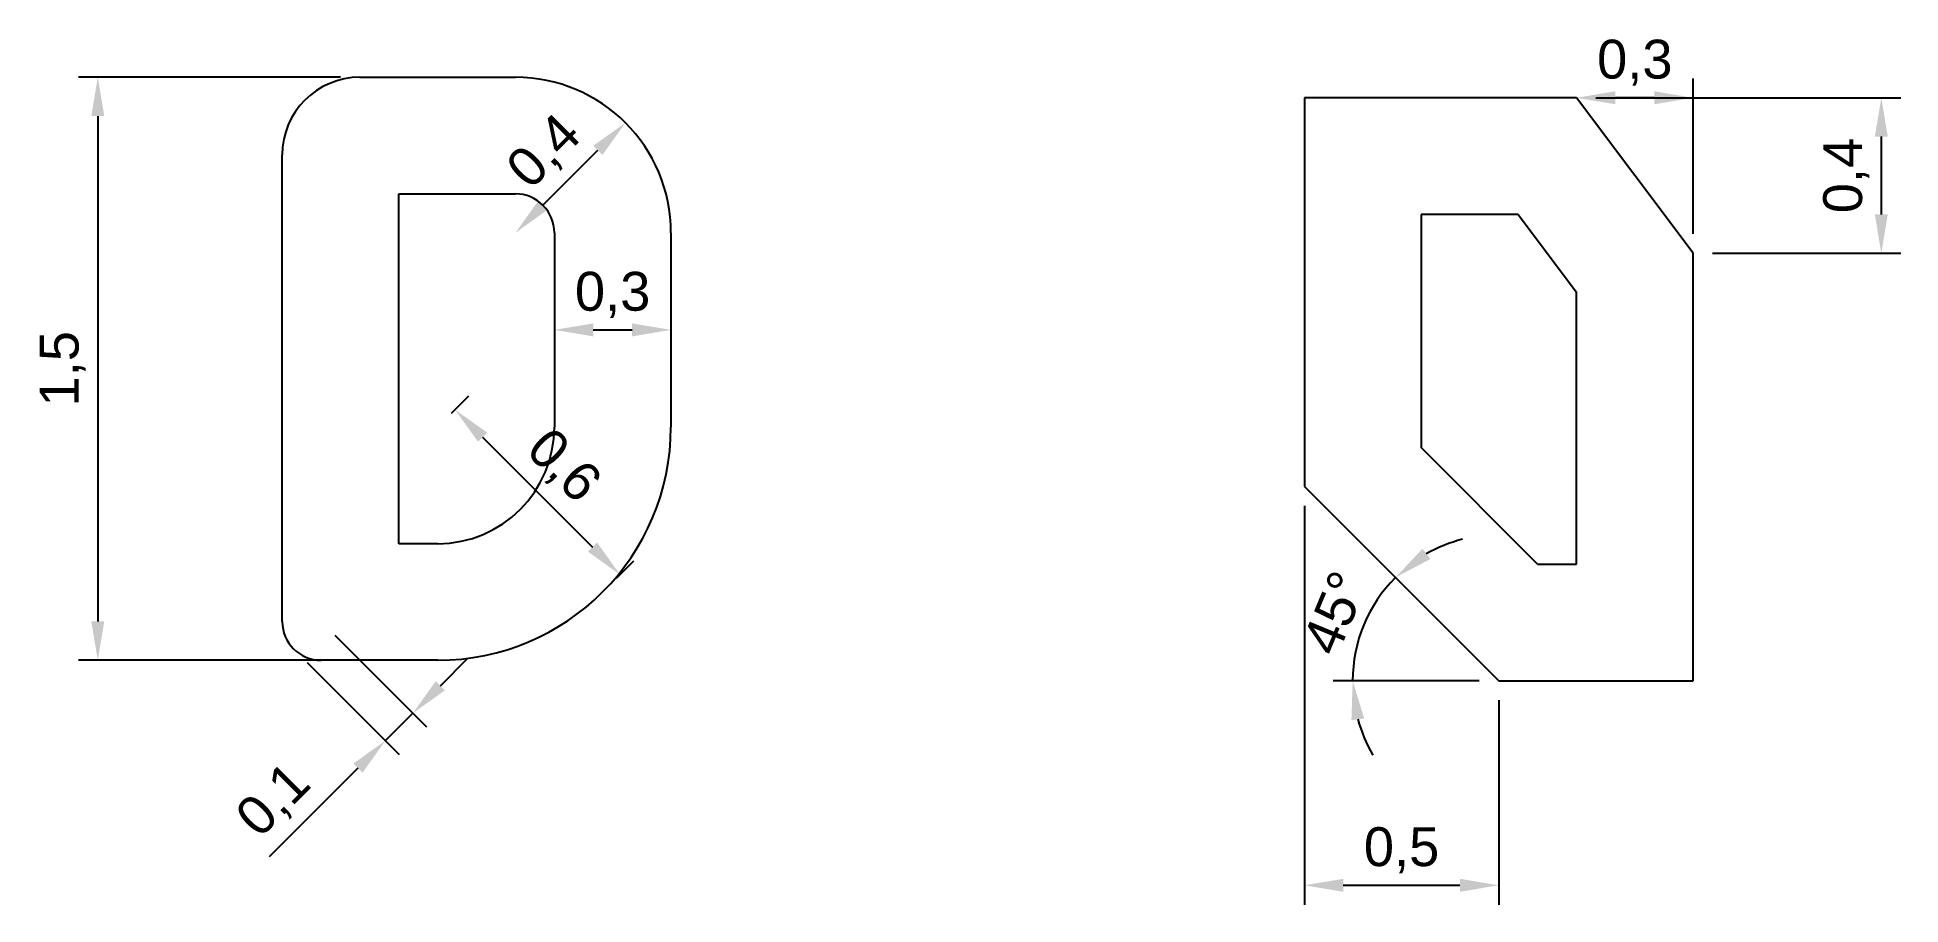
# Model space of a CAD drawing. Header units: millimetres. Extents: x 2636.88 to 2641.67, y 1874.4 to 1876.63.
import ezdxf

# ---------------------------------------------------------------- set-up
doc = ezdxf.new("R2010")
doc.units = ezdxf.units.MM
doc.layers.add('cota', color=7, linetype='Continuous')
doc.styles.get("Standard").update_dxf_attribs({"font": 'arial.ttf'})
doc.dimstyles.new('ISO-25', dxfattribs={"dimtxt": 0.1, "dimasz": 0.1, "dimexe": 0.05, "dimexo": 0.05, "dimgap": 0.03, "dimtad": 1, "dimtxsty": 'Standard', "dimcen": 0.025, "dimclrt": 256, "dimadec": 0, "dimazin": 0, "dimtfac": 1, "dimtmove": 0, "dimatfit": 3, "dimfxl": 1, "dimarcsym": 0})

# ---------------------------------------------------------------- blocks, each defined once
blk = doc.blocks.new('*D4')
at = {"layer": 'cota', "color": 0, "lineweight": -2, "transparency": 16777216}
for p, q in [((2641.1397, 1876.1282), (2641.1397, 1876.5282)), ((2641.0397, 1876.4782), (2640.9397, 1876.4782))]:
    blk.add_line(p, q, dxfattribs=at)
at = {"layer": 'cota', "color": 0, "transparency": 16777216}
for points in [[(2640.9397, 1876.4949), (2640.9397, 1876.4615), (2640.8397, 1876.4782)], [(2641.0397, 1876.4949), (2641.0397, 1876.4615), (2641.1397, 1876.4782)]]:
    blk.add_solid(points, dxfattribs=at)
at = {"layer": 'Defpoints', "color": 0, "transparency": 16777216}
for p in [(2640.8397, 1876.4782), (2640.8397, 1876.4782), (2641.1397, 1876.0782)]:
    blk.add_point(p, dxfattribs=at)
at = {"layer": 'cota', "transparency": 16777216, "insert": (2640.9897, 1876.5683), "char_height": 0.1, "attachment_point": 5}
blk.add_mtext('0,3', dxfattribs=at)
blk = doc.blocks.new('*D5')
at = {"layer": 'cota', "color": 0, "lineweight": -2, "transparency": 16777216}
for p, q in [((2640.8897, 1876.4782), (2641.6737, 1876.4782)), ((2641.6237, 1876.3782), (2641.6237, 1876.1782)), ((2641.1897, 1876.0782), (2641.6737, 1876.0782))]:
    blk.add_line(p, q, dxfattribs=at)
at = {"layer": 'cota', "color": 0, "transparency": 16777216}
for points in [[(2641.6071, 1876.3782), (2641.6404, 1876.3782), (2641.6237, 1876.4782)], [(2641.6071, 1876.1782), (2641.6404, 1876.1782), (2641.6237, 1876.0782)]]:
    blk.add_solid(points, dxfattribs=at)
at = {"layer": 'Defpoints', "color": 0, "transparency": 16777216}
for p in [(2640.8397, 1876.4782), (2641.1397, 1876.0782), (2641.6237, 1876.0782)]:
    blk.add_point(p, dxfattribs=at)
at = {"layer": 'cota', "transparency": 16777216, "insert": (2641.5336, 1876.2782), "char_height": 0.1, "attachment_point": 5, "rotation": 90}
blk.add_mtext('0,4', dxfattribs=at)
blk = doc.blocks.new('*D6')
at = {"layer": 'cota', "color": 0, "lineweight": -2, "transparency": 16777216}
for p, q in [((2640.1397, 1875.4282), (2640.1397, 1874.4021)), ((2640.6397, 1874.9282), (2640.6397, 1874.4021)), ((2640.2397, 1874.4521), (2640.5397, 1874.4521))]:
    blk.add_line(p, q, dxfattribs=at)
at = {"layer": 'cota', "color": 0, "transparency": 16777216}
for points in [[(2640.2397, 1874.4687), (2640.2397, 1874.4354), (2640.1397, 1874.4521)], [(2640.5397, 1874.4687), (2640.5397, 1874.4354), (2640.6397, 1874.4521)]]:
    blk.add_solid(points, dxfattribs=at)
at = {"layer": 'Defpoints', "color": 0, "transparency": 16777216}
for p in [(2640.1397, 1875.4782), (2640.6397, 1874.9782), (2640.6397, 1874.4521)]:
    blk.add_point(p, dxfattribs=at)
at = {"layer": 'cota', "transparency": 16777216, "insert": (2640.3897, 1874.5421), "char_height": 0.1, "attachment_point": 5}
blk.add_mtext('0,5', dxfattribs=at)
blk = doc.blocks.new('*D7')
at = {"layer": 'cota', "color": 0, "lineweight": -2, "transparency": 16777216}
blk.add_line((2640.5897, 1874.9782), (2640.2139, 1874.9782), dxfattribs=at)
for start, end in [(104.4224, 119.7112), (135, 180), (195.2888, 210.5776)]:
    blk.add_arc((2640.6397, 1874.9782), 0.3759, start, end, dxfattribs=at)
at = {"layer": 'cota', "color": 0, "transparency": 16777216}
for points in [[(2640.4636, 1875.2914), (2640.4433, 1875.3179), (2640.374, 1875.244)], [(2640.2607, 1874.8769), (2640.2937, 1874.8813), (2640.2639, 1874.9782)]]:
    blk.add_solid(points, dxfattribs=at)
at = {"layer": 'Defpoints', "color": 0, "transparency": 16777216}
for p in [(2640.1397, 1875.4782), (2640.3142, 1875.1661), (2640.6397, 1874.9782), (2640.6397, 1874.9782), (2641.1397, 1874.9782)]:
    blk.add_point(p, dxfattribs=at)
at = {"layer": 'cota', "transparency": 16777216, "insert": (2640.2178, 1875.153), "char_height": 0.1, "attachment_point": 5, "rotation": 67.5}
blk.add_mtext('45°', dxfattribs=at)
blk = doc.blocks.new('*D8')
at = {"layer": 'cota', "color": 0, "lineweight": -2, "transparency": 16777216}
for p, q in [((2637.6603, 1876.531), (2636.9859, 1876.531)), ((2637.0359, 1876.431), (2637.0359, 1875.131)), ((2637.6603, 1875.031), (2636.9859, 1875.031))]:
    blk.add_line(p, q, dxfattribs=at)
at = {"layer": 'cota', "color": 0, "transparency": 16777216}
for points in [[(2637.0192, 1876.431), (2637.0526, 1876.431), (2637.0359, 1876.531)], [(2637.0192, 1875.131), (2637.0526, 1875.131), (2637.0359, 1875.031)]]:
    blk.add_solid(points, dxfattribs=at)
at = {"layer": 'Defpoints', "color": 0, "transparency": 16777216}
for p in [(2637.7103, 1876.531), (2637.0359, 1875.031), (2637.7103, 1875.031)]:
    blk.add_point(p, dxfattribs=at)
at = {"layer": 'cota', "transparency": 16777216, "insert": (2636.9458, 1875.781), "char_height": 0.1, "attachment_point": 5, "rotation": 90}
blk.add_mtext('1,5', dxfattribs=at)
blk = doc.blocks.new('*D9')
at = {"layer": 'cota', "color": 0, "lineweight": -2, "transparency": 16777216}
blk.add_line((2638.3103, 1875.881), (2638.4103, 1875.881), dxfattribs=at)
at = {"layer": 'cota', "color": 0, "transparency": 16777216}
for points in [[(2638.3103, 1875.8977), (2638.3103, 1875.8643), (2638.2103, 1875.881)], [(2638.4103, 1875.8977), (2638.4103, 1875.8643), (2638.5103, 1875.881)]]:
    blk.add_solid(points, dxfattribs=at)
at = {"layer": 'Defpoints', "color": 0, "transparency": 16777216}
for p in [(2638.2103, 1875.881), (2638.5103, 1875.881), (2638.5103, 1875.881)]:
    blk.add_point(p, dxfattribs=at)
at = {"layer": 'cota', "transparency": 16777216, "insert": (2638.3603, 1875.9711), "char_height": 0.1, "attachment_point": 5}
blk.add_mtext('0,3', dxfattribs=at)
blk = doc.blocks.new('*D10')
at = {"layer": 'cota', "color": 0, "lineweight": -2, "transparency": 16777216}
for p, q in [((2637.9457, 1875.6664), (2637.9904, 1875.7111)), ((2638.0257, 1875.605), (2638.3086, 1875.3222)), ((2638.3699, 1875.2421), (2638.4146, 1875.2868))]:
    blk.add_line(p, q, dxfattribs=at)
at = {"layer": 'cota', "color": 0, "transparency": 16777216}
for points in [[(2638.0375, 1875.6168), (2638.0139, 1875.5932), (2637.955, 1875.6757)], [(2638.3203, 1875.3339), (2638.2968, 1875.3104), (2638.3793, 1875.2515)]]:
    blk.add_solid(points, dxfattribs=at)
at = {"layer": 'Defpoints', "color": 0, "transparency": 16777216}
for p in [(2637.9103, 1875.631), (2638.3793, 1875.2515), (2638.3346, 1875.2067)]:
    blk.add_point(p, dxfattribs=at)
at = {"layer": 'cota', "transparency": 16777216, "insert": (2638.2308, 1875.5273), "char_height": 0.1, "attachment_point": 5, "rotation": 315}
blk.add_mtext('0,6', dxfattribs=at)
blk = doc.blocks.new('*D11')
at = {"layer": 'cota', "color": 0, "lineweight": -2, "transparency": 16777216}
blk.add_line((2638.181, 1876.2017), (2638.3224, 1876.3431), dxfattribs=at)
at = {"layer": 'cota', "color": 0, "transparency": 16777216}
for points in [[(2638.3106, 1876.3549), (2638.3342, 1876.3313), (2638.3931, 1876.4138)], [(2638.1692, 1876.2135), (2638.1928, 1876.1899), (2638.1103, 1876.131)]]:
    blk.add_solid(points, dxfattribs=at)
at = {"layer": 'Defpoints', "color": 0, "transparency": 16777216}
for p in [(2638.3931, 1876.4138), (2638.3931, 1876.4138), (2638.1103, 1876.131)]:
    blk.add_point(p, dxfattribs=at)
at = {"layer": 'cota', "transparency": 16777216, "insert": (2638.188, 1876.3361), "char_height": 0.1, "attachment_point": 5, "rotation": 45}
blk.add_mtext('0,4', dxfattribs=at)
blk = doc.blocks.new('*D12')
at = {"layer": 'cota', "color": 0, "lineweight": -2, "transparency": 16777216}
for p, q in [((2637.6457, 1875.0956), (2637.8818, 1874.8595)), ((2637.5749, 1875.0249), (2637.8111, 1874.7888)), ((2637.9171, 1874.9656), (2637.9878, 1875.0363)), ((2637.8464, 1874.8949), (2637.7757, 1874.8242)), ((2637.705, 1874.7535), (2637.4768, 1874.5252))]:
    blk.add_line(p, q, dxfattribs=at)
at = {"layer": 'cota', "color": 0, "transparency": 16777216}
for points in [[(2637.9053, 1874.9774), (2637.9289, 1874.9538), (2637.8464, 1874.8949)], [(2637.6932, 1874.7652), (2637.7168, 1874.7417), (2637.7757, 1874.8242)]]:
    blk.add_solid(points, dxfattribs=at)
at = {"layer": 'Defpoints', "color": 0, "transparency": 16777216}
for p in [(2637.6103, 1875.131), (2637.5396, 1875.0603), (2637.7757, 1874.8242)]:
    blk.add_point(p, dxfattribs=at)
at = {"layer": 'cota', "transparency": 16777216, "insert": (2637.4918, 1874.6677), "char_height": 0.1, "attachment_point": 5, "rotation": 45}
blk.add_mtext('0,1', dxfattribs=at)

msp = doc.modelspace()

# ---------------------------------------------------------------- linework, layer by layer
for p, q in [((2637.7103, 1876.531), (2638.1103, 1876.531)), ((2640.1397, 1876.4782), (2640.1397, 1875.4782)), ((2640.8397, 1876.4782), (2640.1397, 1876.4782)), ((2641.1397, 1876.0782), (2640.8397, 1876.4782)), ((2637.5103, 1875.131), (2637.5103, 1876.331)), ((2637.8103, 1876.231), (2638.1103, 1876.231)), ((2637.8103, 1875.331), (2637.8103, 1876.231)), ((2640.4397, 1876.1782), (2640.4397, 1875.5782)), ((2640.6897, 1876.1782), (2640.4397, 1876.1782)), ((2640.6897, 1876.1782), (2640.8397, 1875.9782)), ((2638.2103, 1876.131), (2638.2103, 1875.631)), ((2638.5103, 1876.131), (2638.5103, 1875.631)), ((2641.1397, 1874.9782), (2641.1397, 1876.0782)), ((2640.8397, 1875.2782), (2640.8397, 1875.9782)), ((2640.7397, 1875.2782), (2640.4397, 1875.5782)), ((2640.1397, 1875.4782), (2640.6397, 1874.9782)), ((2637.9103, 1875.331), (2637.8103, 1875.331)), ((2640.7397, 1875.2782), (2640.8397, 1875.2782)), ((2637.9103, 1875.031), (2637.6103, 1875.031)), ((2640.6397, 1874.9782), (2641.1397, 1874.9782))]:
    msp.add_line(p, q)
for centre, radius, start, end in [((2637.7103, 1876.331), 0.2, 90, 180), ((2638.1103, 1876.131), 0.4, 0, 90), ((2638.1103, 1876.131), 0.1, 0, 90), ((2637.9103, 1875.631), 0.6, 270, 0), ((2637.9103, 1875.631), 0.3, 270, 0), ((2637.6103, 1875.131), 0.1, 180, 270)]:
    msp.add_arc(centre, radius, start, end)

# ---------------------------------------------------------------- dimensions: what is measured, and where the dimension line sits
at = {"layer": 'cota'}
for base, p1, p2, picture, middle in [((2640.8397, 1876.4782), (2641.1397, 1876.0782), (2640.8397, 1876.4782), '*D4', (2640.9897, 1876.5683)), ((2638.5103, 1875.881), (2638.2103, 1875.881), (2638.5103, 1875.881), '*D9', (2638.3603, 1875.9711)), ((2640.6397, 1874.4521), (2640.1397, 1875.4782), (2640.6397, 1874.9782), '*D6', (2640.3897, 1874.5421))]:
    dim = msp.add_linear_dim(base=base, p1=p1, p2=p2, dimstyle='ISO-25', dxfattribs=at)
    dim.commit()
    dim.dimension.update_dxf_attribs({"geometry": picture, "text_midpoint": middle})
for base, p1, p2, picture, middle in [((2637.0359, 1875.031), (2637.7103, 1876.531), (2637.7103, 1875.031), '*D8', (2636.9458, 1875.781)), ((2641.6237, 1876.0782), (2640.8397, 1876.4782), (2641.1397, 1876.0782), '*D5', (2641.5336, 1876.2782))]:
    dim = msp.add_linear_dim(base=base, p1=p1, p2=p2, angle=90, dimstyle='ISO-25', dxfattribs=at)
    dim.commit()
    dim.dimension.update_dxf_attribs({"geometry": picture, "text_midpoint": middle})
for p1, p2, distance, picture, middle in [((2638.1103, 1876.131), (2638.3931, 1876.4138), 0, '*D11', (2638.188, 1876.3361)), ((2637.9103, 1875.631), (2638.3346, 1875.2067), 0.0632, '*D10', (2638.2308, 1875.5273)), ((2637.6103, 1875.131), (2637.5396, 1875.0603), 0.3339, '*D12', (2637.4918, 1874.6677))]:
    dim = msp.add_aligned_dim(p1=p1, p2=p2, distance=distance, dimstyle='ISO-25', dxfattribs=at)
    dim.commit()
    dim.dimension.update_dxf_attribs({"geometry": picture, "text_midpoint": middle})
dim = msp.add_angular_dim_2l(base=(2640.3142, 1875.1661), line1=((2640.6397, 1874.9782), (2641.1397, 1874.9782)), line2=((2640.1397, 1875.4782), (2640.6397, 1874.9782)), dimstyle='ISO-25', dxfattribs=at)
dim.commit()
dim.dimension.update_dxf_attribs({"geometry": '*D7', "text_midpoint": (2640.2178, 1875.153)})

doc.saveas('drawing.dxf')
